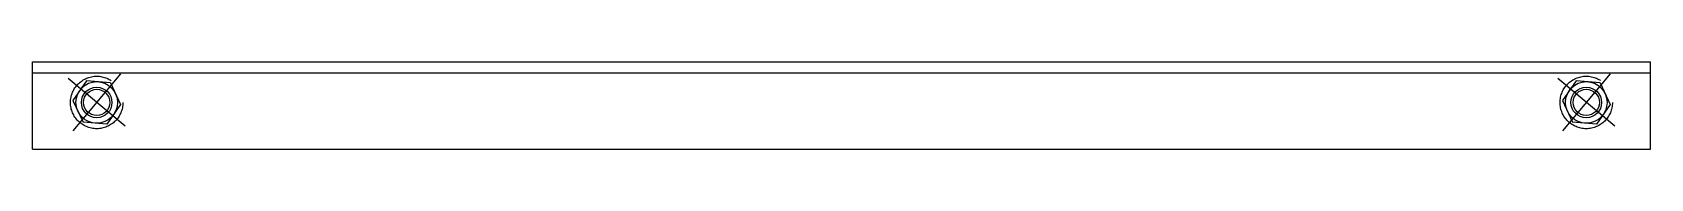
# Model space of a CAD drawing. Header units: inches. Extents: x 0 to 357596, y -35 to 212559.
# Drawn here: x 73718 to 74459, y 64515 to 64555 of the extents above; entities that cross this region are included whole.
import ezdxf

# ---------------------------------------------------------------- set-up
doc = ezdxf.new("R2010")
doc.units = ezdxf.units.IN
doc.header["$LTSCALE"] = 10
doc.header["$MEASUREMENT"] = 0
doc.linetypes.add('CENTER', pattern=[50.8, 31.75, -6.35, 6.35, -6.35])
doc.linetypes.add('HIDDEN', pattern=[9.525, 6.35, -3.175])
doc.layers.add('_吊下地', color=40, linetype='Continuous')
doc.layers.add('_基準', color=1, linetype='CENTER')

# ---------------------------------------------------------------- blocks, each defined once
blk = doc.blocks.new('*U328')
at = {"layer": '_吊下地', "color": 0}
for p, q in [((-29.48, -21.39), (-29.48, 18.61)), ((-4.63, 9.95), (-10.92, 0.96)), ((6.3, 9.01), (-4.63, 9.95)), ((6.3, 9.01), (10.94, -0.93)), ((-10.92, 0.96), (-6.27, -8.98)), ((10.94, -0.93), (4.66, -9.92)), ((4.66, -9.92), (-6.27, -8.98))]:
    blk.add_line(p, q, dxfattribs=at)
at = {"layer": '_吊下地', "color": 6, "linetype": 'HIDDEN'}
blk.add_circle((0, 0), 12, dxfattribs=at)
at = {"layer": '_吊下地', "color": 0}
for centre, radius in [((0.01, 0.01), 9.5), ((0, 0), 7), ((0.01, 0.01), 6)]:
    blk.add_circle(centre, radius, dxfattribs=at)
at = {"layer": '_基準'}
for p, q in [((13.04, -10.9), (-13.02, 10.93)), ((10.92, 13.03), (-10.92, -13.03))]:
    blk.add_line(p, q, dxfattribs=at)
blk = doc.blocks.new('*U329')
at = {"layer": '_吊下地', "color": 0}
for p, q in [((29.49, -21.39), (29.49, 18.61)), ((-4.63, 9.95), (-10.92, 0.96)), ((6.3, 9.01), (-4.63, 9.95)), ((6.3, 9.01), (10.94, -0.93)), ((-10.92, 0.96), (-6.27, -8.98)), ((10.94, -0.93), (4.66, -9.92)), ((4.66, -9.92), (-6.27, -8.98))]:
    blk.add_line(p, q, dxfattribs=at)
at = {"layer": '_吊下地', "color": 6, "linetype": 'HIDDEN'}
blk.add_circle((0, 0), 12, dxfattribs=at)
at = {"layer": '_吊下地', "color": 0}
for centre, radius in [((0.01, 0.01), 9.5), ((0, 0), 7), ((0.01, 0.01), 6)]:
    blk.add_circle(centre, radius, dxfattribs=at)
at = {"layer": '_基準'}
for p, q in [((13.04, -10.9), (-13.02, 10.93)), ((10.92, 13.03), (-10.92, -13.03))]:
    blk.add_line(p, q, dxfattribs=at)
blk = doc.blocks.new('*U349')
at = {"layer": '_吊下地'}
for p, q in [((-29.48, 18.61), (712.15, 18.61)), ((-29.48, 13.61), (712.15, 13.61)), ((-29.48, -21.39), (712.15, -21.39))]:
    blk.add_line(p, q, dxfattribs=at)
for name, p in [('*U328', (0, 0)), ('*U329', (682.65, 0))]:
    blk.add_blockref(name, p, dxfattribs=at)

msp = doc.modelspace()

# ---------------------------------------------------------------- block references
at = {"layer": '_吊下地'}
msp.add_blockref('*U349', (73746.98, 64535.93), dxfattribs=at)

doc.saveas('drawing.dxf')
